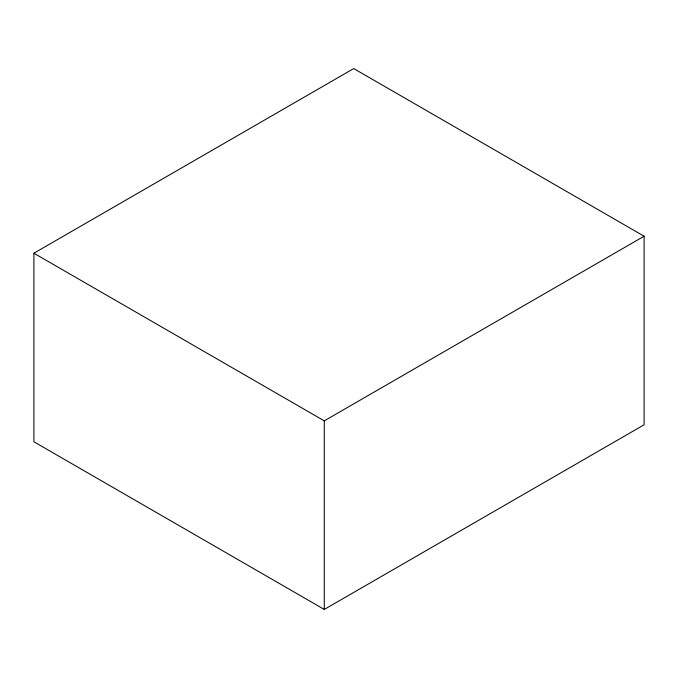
<?xml version="1.0" encoding="UTF-8"?>
<svg xmlns="http://www.w3.org/2000/svg" width="678" height="678" viewBox="0 0 678 678"><rect width="100%" height="100%" fill="white"/><g stroke="black" fill="none" stroke-linecap="round" stroke-linejoin="round"><path stroke-width="1.02" d="M33.9 253.216L353.721 68.563L644.1 236.215L644.1 424.784L324.279 609.437L33.9 441.785L33.9 253.216L324.279 420.86L644.1 236.215M324.279 420.86L324.279 609.437"/></g></svg>
